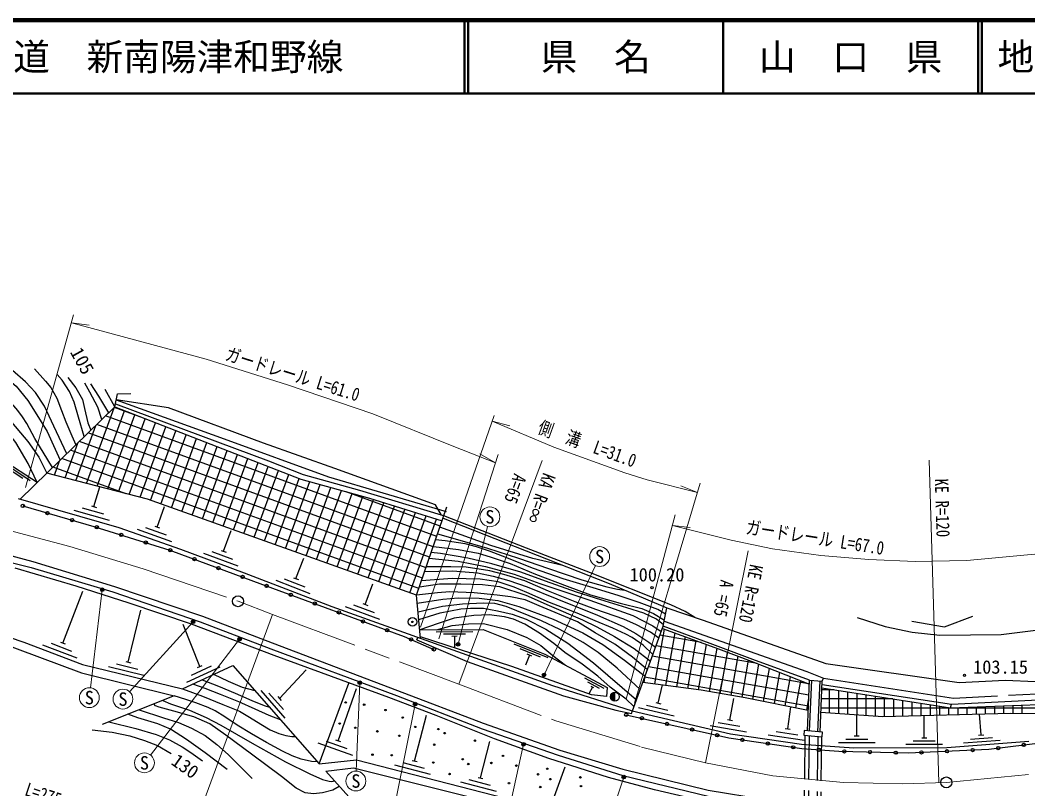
# Model space of a CAD drawing. Units: millimetres at full size, sheet at 1:1000; details may follow other scales. Extents: x 40000 to 680000, y 20000 to 380000.
# Drawn here: x 237182 to 374518, y 275239 to 380000 of the extents above; entities that cross this region are included whole.
import ezdxf
from ezdxf.enums import TextEntityAlignment as Align

# ---------------------------------------------------------------- set-up
doc = ezdxf.new("R2010")
doc.units = ezdxf.units.MM
doc.header["$LTSCALE"] = 1000
doc.linetypes.add('CHAIN', pattern=[18.5, 12, -1.5, 3.5, -1.5])
doc.linetypes.add('DASHED', pattern=[7.5, 6, -1.5])
for name, color, linetype, lineweight in [('M-BGD', 7, 'Continuous', 25), ('M-BMK', 2, 'CHAIN', 13), ('M-BMK-SRVR', 3, 'Continuous', 25), ('M-STR-HTXT', 7, 'Continuous', 13), ('M-STR-STRC', 7, 'Continuous', 25), ('M-TTL', 2, 'Continuous', 140), ('M-TTL-LINE', 7, 'Continuous', 50)]:
    doc.layers.add(name, color=color, linetype=linetype, lineweight=lineweight)
doc.layers.add('M-TTL-TXT', color=7, linetype='Continuous')
doc.styles.add('ＭＳ ゴシック', font='')
doc.styles.get('ＭＳ ゴシック').set_extended_font_data('MS Gothic')

msp = doc.modelspace()

# ---------------------------------------------------------------- hatches: boundary and pattern name
at = {"layer": 'M-BGD'}
msp.add_hatch(color=256, dxfattribs=at).paths.add_polyline_path([(318242, 288401, 0.41421), (317642, 287801, 0.41421), (318242, 287201)])
at = {"layer": 'M-STR-STRC'}
for points in [[(248600, 302496, -1), (248161, 302257, -0.41421), (248261, 302596, -0.41421)], [(260979, 298123, -1), (260540, 297884, -0.41421), (260640, 298223, -0.41421)], [(267310, 295757, -1), (266871, 295518, -0.41421), (266971, 295857, -0.41421)], [(297083, 295052, -1), (296644, 294813, -0.41421), (296744, 295152, -0.41421)], [(283691, 289821, -1), (283252, 289582, -0.41421), (283352, 289921, -0.41421)], [(308797, 290879, -1), (308358, 290640, -0.41421), (308458, 290979, -0.41421)], [(291223, 286908, -1), (290784, 286669, -0.41421), (290884, 287008, -0.41421)], [(306002, 281428, -1), (305563, 281189, -0.41421), (305663, 281528, -0.41421)], [(319674, 276963, -1), (319235, 276724, -0.41421), (319335, 277063, -0.41421)]]:
    msp.add_hatch(color=256, dxfattribs=at).paths.add_polyline_path(points)

# ---------------------------------------------------------------- linework, layer by layer
at = {"layer": 'M-BGD'}
for p, q in [((250080, 327280), (248788, 329644)), ((246221, 316858), (249978, 327181)), ((253484, 325961), (250020, 327222)), ((247680, 316481), (251421, 326761)), ((293959, 309633), (248827, 326060)), ((249139, 316105), (252820, 326218)), ((250598, 315728), (254219, 325676)), ((244762, 317235), (247505, 324773)), ((293470, 308215), (247634, 324898)), ((252057, 315351), (255618, 325134)), ((253517, 314974), (257017, 324592)), ((292982, 306796), (246441, 323736)), ((254961, 314558), (258416, 324050)), ((256374, 314054), (259815, 323508)), ((257787, 313551), (261214, 322966)), ((243303, 317612), (245032, 322364)), ((292006, 303959), (244055, 321412)), ((292494, 305378), (245248, 322574)), ((259200, 313047), (262613, 322423)), ((260613, 312543), (264012, 321881)), ((291518, 302541), (242861, 320250)), ((262026, 312039), (265411, 321339)), ((263439, 311536), (266810, 320797)), ((264852, 311032), (268209, 320255)), ((238548, 317238), (234360, 319969)), ((237547, 317533), (235034, 319172)), ((251636, 315460), (241668, 319088)), ((241843, 317988), (242559, 319956)), ((266265, 310528), (269607, 319713)), ((267678, 310024), (271006, 319171)), ((269090, 309521), (272405, 318628)), ((270503, 309017), (273804, 318086)), ((271916, 308513), (275203, 317544)), ((247244, 313697), (248021, 316393)), ((273329, 308009), (276644, 317116)), ((274742, 307506), (278092, 316710)), ((276155, 307002), (279541, 316305)), ((277568, 306498), (280990, 315899)), ((278981, 305994), (282438, 315494)), ((280394, 305491), (283887, 315088)), ((294447, 311052), (281594, 315730)), ((281807, 304987), (285330, 314667)), ((244510, 313237), (249314, 311852)), ((245637, 313536), (248520, 312706)), ((246908, 313794), (247581, 313601)), ((255866, 310907), (256866, 313736)), ((283220, 304483), (286764, 314220)), ((284633, 303979), (288197, 313773)), ((286045, 303476), (289631, 313326)), ((287458, 302972), (291064, 312879)), ((288871, 302468), (292498, 312432)), ((290284, 301964), (293932, 311986)), ((253109, 310609), (257823, 308943)), ((254252, 310841), (257080, 309842)), ((255536, 311024), (256196, 310790)), ((264915, 307622), (265956, 310436)), ((264587, 307743), (265244, 307501)), ((262154, 307364), (266844, 305629)), ((263300, 307580), (266114, 306539)), ((274775, 303889), (275849, 306691)), ((272011, 303663), (276680, 301874)), ((273160, 303866), (275961, 302792)), ((274448, 304015), (275102, 303764)), ((243012, 295109), (245712, 302166)), ((284225, 300361), (285241, 303184)), ((251913, 292503), (253635, 299599)), ((281467, 300078), (286172, 298385)), ((282611, 300304), (285434, 299288)), ((283896, 300479), (284555, 300242)), ((261654, 291921), (259398, 297652)), ((323695, 289533), (325011, 296999)), ((291265, 295525), (291390, 295871)), ((298881, 296640), (293881, 296611)), ((297882, 296334), (294882, 296317)), ((296734, 296027), (296034, 296023)), ((296384, 296025), (296393, 294525)), ((330043, 295173), (324365, 296174)), ((325183, 289334), (326443, 296479)), ((326671, 289136), (327874, 295960)), ((328159, 288937), (329306, 295441)), ((240248, 294881), (244918, 293095)), ((241396, 295084), (244198, 294012)), ((242685, 295234), (243339, 294984)), ((309155, 293105), (304506, 294947)), ((308115, 293195), (305325, 294300)), ((333442, 293050), (323846, 294742)), ((329647, 288739), (330737, 294921)), ((331127, 288497), (332169, 294402)), ((251573, 292586), (252253, 292420)), ((306609, 293468), (306057, 292074)), ((306935, 293339), (306284, 293597)), ((333145, 291580), (323327, 293311)), ((332606, 288242), (333532, 293496)), ((337616, 292314), (333442, 293050)), ((333532, 293496), (333596, 293860)), ((334084, 287987), (335023, 293315)), ((335562, 287731), (336450, 292770)), ((249201, 291927), (254059, 290747)), ((250314, 292274), (253229, 291566)), ((259894, 289778), (264427, 291888)), ((260547, 290744), (263267, 292010)), ((261337, 291774), (261971, 292069)), ((272515, 287563), (276178, 291481)), ((332848, 290109), (322809, 291879)), ((344601, 289560), (333145, 291580)), ((337035, 287448), (337875, 292212)), ((338506, 287152), (339299, 291651)), ((316790, 288915), (314148, 290336)), ((316120, 288935), (314534, 289787)), ((322206, 289731), (322373, 290678)), ((332551, 288638), (322290, 290448)), ((344688, 288021), (332848, 290109)), ((339977, 286855), (340723, 291089)), ((341448, 286559), (342148, 290527)), ((342919, 286263), (343572, 289966)), ((344476, 283130), (344776, 290072)), ((344775, 283103), (345076, 290059)), ((344776, 290072), (346502, 289929)), ((345902, 283000), (346202, 289942)), ((346201, 282973), (346502, 289929)), ((346502, 289929), (346687, 290333)), ((269963, 288650), (273262, 284893)), ((277942, 278654), (281987, 289663)), ((280506, 281787), (283044, 288931)), ((315185, 289097), (314703, 288200)), ((315370, 288997), (315000, 289196)), ((324142, 286907), (324723, 289396)), ((344622, 286510), (332551, 288638)), ((348088, 288750), (346451, 288750)), ((347500, 285607), (347500, 288841)), ((348750, 285517), (348750, 288647)), ((350000, 285427), (350000, 288453)), ((258151, 287896), (248381, 284024)), ((271074, 288294), (273054, 286040)), ((272284, 287826), (272746, 287300)), ((318242, 287201), (318242, 288401)), ((333917, 284620), (334460, 287571)), ((344390, 285967), (344667, 287538)), ((356134, 287500), (346397, 287500)), ((351250, 285337), (351250, 288259)), ((352500, 285247), (352500, 288065)), ((353750, 285157), (353750, 287870)), ((355000, 285091), (355000, 287676)), ((356250, 285123), (356250, 287482)), ((357500, 285155), (357500, 287288)), ((358750, 285187), (358750, 287094)), ((321434, 286307), (326303, 285170)), ((322544, 286664), (325466, 285981)), ((323801, 286987), (324482, 286827)), ((341793, 283430), (342229, 286398)), ((362081, 286250), (346343, 286250)), ((360000, 285219), (360000, 286899)), ((361250, 285251), (361250, 286705)), ((376105, 286250), (362081, 286250)), ((362500, 285283), (362500, 286511)), ((363750, 285315), (363750, 286317)), ((363980, 286281), (364102, 286791)), ((365000, 285348), (365000, 286320)), ((366250, 285380), (366250, 286368)), ((367500, 285412), (367500, 286416)), ((368750, 285444), (368750, 286463)), ((370000, 285476), (370000, 286511)), ((371250, 285508), (371250, 286559)), ((372500, 285528), (372500, 286606)), ((373750, 285514), (373750, 286654)), ((290938, 279034), (292549, 285286)), ((332333, 284302), (335284, 283759)), ((333573, 284684), (334261, 284557)), ((351194, 282454), (351194, 285341)), ((360397, 282213), (360397, 285229)), ((368161, 282587), (367940, 285423)), ((331241, 283892), (336159, 282988)), ((340221, 283054), (343190, 282618)), ((341446, 283481), (342139, 283379)), ((278891, 281724), (281718, 280720)), ((280176, 281905), (280836, 281670)), ((299921, 276719), (301202, 281689)), ((339145, 282606), (344092, 281879)), ((348694, 281554), (353694, 281554)), ((349694, 282004), (352694, 282004)), ((350844, 282454), (351544, 282454)), ((358897, 281763), (361897, 281763)), ((360047, 282213), (360747, 282213)), ((365739, 281496), (370723, 281884)), ((366701, 282022), (369691, 282255)), ((367812, 282560), (368510, 282614)), ((277748, 281494), (282460, 279819)), ((357897, 281313), (362897, 281313)), ((289336, 278827), (292241, 278079)), ((290599, 279121), (291277, 278947)), ((288218, 278496), (293060, 277248)), ((309652, 273220), (311438, 278217)), ((297201, 276181), (302042, 274933)), ((298319, 276512), (301224, 275763)), ((299582, 276806), (300260, 276631))]:
    msp.add_line(p, q, dxfattribs=at)
at = {"layer": 'M-BGD', "linetype": 'DASHED'}
for p, q in [((364398, 287614), (375804, 288194)), ((344135, 282546), (343977, 269503)), ((344703, 282494), (344540, 269043)), ((345883, 282387), (345719, 268867)), ((346387, 282341), (346221, 268620))]:
    msp.add_line(p, q, dxfattribs=at)
at = {"layer": 'M-BGD'}
for points in [[(239500, 316976), (234723, 320091), (231835, 320973), (219879, 330487), (209920, 337587)], [(239500, 316976), (238287, 319582), (236578, 322452), (235065, 324425), (232953, 326665), (230526, 328546), (228091, 330199), (225404, 331447), (218048, 334415), (213040, 336212), (210448, 337210)], [(216277, 336989), (224240, 332997), (229273, 330545), (231336, 329477), (233279, 327999), (235521, 325795), (238235, 322585), (239743, 320440), (240813, 318255)], [(241609, 319030), (239195, 322968), (238073, 325024), (237490, 325943), (236860, 326794), (235449, 328419), (233642, 329683), (231842, 330770), (229674, 331914), (220848, 336366)], [(227790, 335019), (235144, 331370), (236638, 330136), (238242, 328169), (239676, 325858), (240872, 323947), (241938, 321554), (242631, 320026)], [(243543, 320914), (241786, 324680), (240479, 327413), (239256, 329234), (237907, 330724), (236123, 332252), (234512, 333400)], [(239129, 332460), (240642, 330804), (241361, 329936), (242184, 328462), (242825, 326816), (243389, 325276), (244207, 323335), (244777, 322115)], [(245929, 323237), (245123, 325883), (244564, 327953), (243924, 329397), (242902, 330945), (242212, 331720)], [(243700, 331307), (244785, 329908), (245684, 328286), (245964, 327062), (246395, 325106), (246825, 324110)], [(248313, 325559), (247765, 327261), (246662, 329298), (246018, 330512)], [(249252, 326474), (247917, 328763), (246824, 330423)], [(237186, 314723), (250080, 327280), (250469, 329079), (252267, 329135)], [(250289, 328245), (265003, 322932), (279200, 317761), (286593, 315584), (295231, 313021)], [(294602, 312553), (293805, 313937), (280079, 318904), (270351, 322370), (257392, 327169), (250289, 328245)], [(250080, 327280), (275438, 317453), (284791, 314835), (294687, 311750)], [(250171, 327701), (271045, 319957), (275750, 318101), (283431, 315963), (294540, 312570), (294931, 312459)], [(291206, 301636), (254522, 314715), (240813, 318255)], [(236899, 314805), (250625, 310850), (259019, 307884), (267715, 304667), (279659, 300090), (295501, 294392), (309718, 289323), (320591, 285888), (333984, 282758), (343651, 281337), (350812, 280848), (363476, 280868), (374651, 281739)], [(237528, 313794), (247220, 311011), (257563, 307789), (270231, 303101), (289528, 295994), (293574, 294247)], [(291755, 295739), (291206, 301636), (295342, 313655)], [(294813, 312117), (317450, 303208), (325322, 299900), (330249, 298206), (347007, 292305), (365176, 289750), (371432, 290059), (375547, 289856)], [(329135, 298589), (327822, 299396), (325865, 300317), (314905, 304699), (306180, 308021), (294931, 312459)], [(311124, 305697), (307066, 306654), (301325, 308408), (295534, 310502), (294393, 310895)], [(325144, 299030), (324094, 299672), (321566, 300629), (318706, 301610), (315287, 302652), (311192, 303874), (307146, 305249), (302909, 306937), (301161, 307640), (299380, 308241), (297827, 308626), (295124, 309048), (293794, 309155)], [(294077, 309977), (297105, 309110), (300867, 308044), (305119, 306678), (309203, 305282), (313720, 303728), (317123, 302757), (318584, 302443), (319592, 302308)], [(231782, 308118), (238919, 306214), (250033, 302811), (262024, 298773), (271532, 295143), (288628, 288648), (300293, 284194), (310743, 280501), (319330, 277904), (330967, 275068), (338731, 273785), (344757, 268867)], [(293495, 308288), (296925, 307871), (299601, 307342), (301221, 306857), (303955, 305942), (307419, 304484), (311731, 302845), (314891, 301683), (318944, 300545), (321898, 299810), (323503, 299149), (324981, 298235)], [(351238, 298588), (355077, 297375), (358759, 296612), (362525, 296183), (370894, 296276), (386446, 298219), (394906, 299449), (410741, 303048), (426509, 308738)], [(231574, 307191), (238687, 305411), (249818, 302097), (261703, 298020), (271335, 294334), (288455, 287971), (300135, 283425), (310526, 279826), (319322, 277055), (330930, 274241), (338393, 272936), (345166, 267671)], [(292934, 306657), (296891, 306250), (300624, 305560), (304520, 304486), (307995, 303242), (314809, 300950), (320677, 298866), (323419, 297472), (324552, 296688)], [(324850, 297597), (323921, 298354), (322172, 299197), (319875, 299931), (316337, 300999), (312983, 302023), (308798, 303542), (305418, 304764), (301471, 305926), (298201, 306686), (294451, 307333), (293211, 307461)], [(339667, 271946), (331062, 273361), (323654, 275108), (317382, 276768), (309230, 279394), (301825, 282041), (293884, 285238), (287410, 287671), (271816, 293400), (260532, 297682), (252049, 300567), (244799, 302884), (236486, 305304)], [(292318, 304865), (296164, 304939), (299512, 304685), (301660, 304205), (303786, 303640), (306268, 302754), (310344, 301143), (315856, 298915), (319380, 297385), (321097, 296398), (322859, 295231), (323777, 294552)], [(324218, 295768), (323100, 296576), (321201, 297593), (319475, 298367), (315623, 299692), (312837, 300737), (309183, 302182), (305959, 303609), (303124, 304470), (301205, 304939), (297987, 305470), (295884, 305491), (292542, 305517)], [(81365, 263349), (87389, 265713), (95429, 270007), (105435, 276067), (117932, 283822), (131854, 290597), (144087, 290003), (147694, 292836), (154865, 297099), (172295, 302372), (182960, 303958), (193174, 304743), (210289, 303686), (229759, 297919), (237676, 295223), (245659, 292169), (259325, 288852), (266184, 292045), (277942, 278654), (283035, 279212), (303322, 273983), (322652, 265669), (332533, 263389)], [(147872, 291761), (154631, 295970), (172715, 301369), (183051, 302994), (193803, 303634), (209727, 302617), (230996, 296468), (245543, 291070), (258151, 287896)], [(323413, 293546), (322072, 294814), (320614, 295849), (319729, 296322), (317957, 297133), (315553, 298152), (313112, 299166), (309337, 300645), (306215, 302010), (304507, 302743), (302324, 303440), (299887, 303816), (296074, 303922), (291880, 303593)], [(291599, 302777), (294351, 303162), (297229, 303157), (300197, 303082), (302499, 302800), (306107, 301620), (309278, 300215), (313812, 298274), (315781, 297328), (318202, 295982), (320882, 294385), (323084, 292638)], [(322661, 291471), (320635, 293201), (318244, 294976), (315551, 296490), (313123, 297985), (307904, 300197), (306016, 300981), (304017, 301423), (302214, 301645), (299039, 301936), (295736, 302079), (294041, 301948), (291206, 301636)], [(291307, 300554), (294767, 301094), (296890, 301271), (299756, 301228), (302278, 300928), (305150, 300112), (309821, 298379), (313869, 296521), (316611, 294891), (319532, 292763), (322240, 290706)], [(321679, 288764), (318548, 291688), (315944, 293813), (313891, 295186), (310736, 296939), (308250, 298135), (304857, 299513), (303427, 300079), (301873, 300487), (300333, 300530), (297482, 300407), (294764, 300072), (291421, 299332)], [(291515, 298319), (294434, 299234), (297249, 299751), (298569, 299877), (300308, 299861), (302227, 299513), (304243, 299036), (306147, 298354), (308835, 297000), (311845, 295103), (315339, 292408), (321181, 287387)], [(320632, 285875), (324809, 297399), (325322, 299900)], [(320839, 286446), (319761, 287471), (317611, 289097), (315922, 290583), (313798, 292238), (311420, 293807), (309897, 295045), (307942, 296454), (305983, 297683), (304424, 298367), (303212, 298704), (301119, 298934), (299020, 298864), (296333, 298489), (294139, 297782), (291647, 296898)], [(324947, 298074), (344401, 291249), (346687, 290333), (364398, 287614)], [(358715, 298082), (363164, 297322), (367021, 298775)], [(291647, 296898), (300270, 296948), (308683, 293615), (317199, 289036), (317107, 287807), (315071, 288070), (304194, 291891), (291734, 295968)], [(293922, 296911), (296044, 297504), (298290, 297719), (300325, 297783), (303568, 296970), (306220, 295864), (308141, 294788), (309798, 293406), (311496, 292102)], [(324704, 297110), (332358, 294333), (336810, 292633), (344752, 289500)], [(344776, 290072), (337035, 292886), (331230, 295068), (324809, 297399)], [(291265, 295525), (298110, 292592), (311244, 287924), (318344, 285969), (320516, 285508), (320632, 285875)], [(262002, 290098), (264195, 289253), (266492, 288288), (268738, 287295), (270427, 286615), (271162, 286375)], [(269192, 288619), (267469, 289045), (265599, 289882), (263566, 290826)], [(259325, 288852), (262043, 287879), (264792, 286748), (267084, 285824), (268442, 285017), (269979, 284073), (271271, 283260), (272447, 282773), (273400, 282500), (274188, 282375), (274687, 282360)], [(272682, 284644), (271140, 285226), (269200, 286098), (266992, 287110), (264502, 288077), (262389, 288894), (260723, 289502)], [(344597, 285925), (336007, 287655), (329984, 288694), (322038, 289754)], [(346462, 289003), (363980, 286281), (376029, 286741)], [(346482, 289462), (364102, 286791), (375931, 287374)], [(256615, 287287), (257677, 286843), (260245, 285957), (262511, 284982), (264542, 283917), (268805, 281467), (273346, 278937), (276675, 277268), (278401, 276521), (279296, 276285), (279666, 276258), (279845, 276271), (279983, 276345)], [(277706, 278923), (276886, 278953), (275486, 279277), (274257, 279735), (272936, 280373), (270736, 281551), (268717, 282757), (266747, 283928), (265077, 285074), (263769, 285851), (262802, 286311), (261147, 286947), (259782, 287401), (258151, 287896)], [(253407, 286016), (256720, 284939), (258756, 284284), (260529, 283493), (262381, 282498), (264002, 281280), (265550, 279911), (268784, 276655)], [(280677, 275571), (279816, 275073), (278377, 274693), (277139, 274559), (276043, 274678), (274790, 275348), (272784, 276913), (268717, 279964), (265218, 282561), (263034, 284085), (260841, 285043), (258113, 285846), (256137, 286376), (255642, 286541), (255394, 286803)], [(346319, 285692), (354754, 285084), (372165, 285532), (376223, 285486)], [(249282, 284381), (252969, 283480), (255719, 282659), (257523, 281928), (259244, 280946), (260462, 280211), (262051, 279047)], [(265404, 277887), (262390, 280156), (259835, 281968), (257685, 283386), (255952, 284114), (253235, 284938), (251846, 285397)], [(319791, 285334), (333775, 282179), (343697, 280727), (348775, 280353), (358222, 280127), (369210, 280628), (384377, 282516)], [(247004, 283269), (249732, 282981), (252121, 282482), (254131, 281849), (255909, 281142), (257748, 280066)], [(285143, 270587), (278831, 277631), (282614, 278082), (298620, 274092), (305648, 271800), (315521, 267646), (322372, 264508), (332816, 262299), (327983, 257104)]]:
    msp.add_lwpolyline(points, dxfattribs=at)
msp.add_lwpolyline([(343983, 282560), (346471, 282333), (346527, 282943), (344039, 283170)], close=True, dxfattribs=at)
for centre, radius in [((237528, 313794), 225), ((240892, 312828), 225), ((244256, 311862), 225), ((247618, 310887), 225), ((250959, 309846), 225), ((254301, 308805), 225), ((257641, 307760), 225), ((260924, 306545), 225), ((264206, 305331), 225), ((267488, 304116), 225), ((270771, 302902), 225), ((323297, 302665), 150), ((274056, 301692), 225), ((277340, 300483), 225), ((280624, 299273), 225), ((283909, 298064), 225), ((290651, 297997), 600), ((290651, 297997), 100), ((287193, 296854), 225), ((290457, 295593), 225), ((293574, 294247), 225), ((365886, 290700), 150), ((281551, 287018), 100), ((318242, 287801), 600), ((284065, 286708), 100), ((286972, 285965), 100), ((289329, 284953), 100), ((319791, 285334), 225), ((321925, 284852), 225), ((325340, 284082), 225), ((280729, 284137), 100), ((282851, 283567), 100), ((285867, 283077), 100), ((291026, 283678), 100), ((294182, 283386), 100), ((295048, 282829), 100), ((328754, 283312), 225), ((288868, 282470), 100), ((299157, 281812), 100), ((332168, 282542), 225), ((335608, 281911), 225), ((339071, 281404), 225), ((293617, 281254), 100), ((342534, 280898), 225), ((346016, 280556), 225), ((349508, 280335), 225), ((353007, 280252), 225), ((356506, 280168), 225), ((360004, 280208), 225), ((363500, 280368), 225), ((366996, 280527), 225), ((370484, 280787), 225), ((373957, 281219), 225), ((285204, 279895), 100), ((287819, 279821), 100), ((293489, 278819), 100), ((297508, 279280), 100), ((301401, 278764), 100), ((302996, 279730), 100), ((298261, 278623), 100), ((304810, 278399), 100), ((309023, 277978), 100), ((295700, 277257), 100), ((303809, 276012), 100), ((307776, 277218), 100), ((309442, 276557), 100), ((313535, 276804), 100), ((308074, 275487), 100), ((313614, 275611), 100)]:
    msp.add_circle(centre, radius, dxfattribs=at)
at = {"layer": 'M-BMK'}
msp.add_lwpolyline([(233253, 311096), (243975, 308252), (253946, 305218), (266879, 300806), (271568, 299018), (296958, 289504), (310192, 284491), (321868, 280936), (330564, 278799), (339782, 277005), (349401, 276104), (357476, 275933), (363416, 276114), (374593, 277201)], dxfattribs=at)
at = {"layer": 'M-BMK-SRVR'}
for centre in [(266879, 300806), (363416, 276114)]:
    msp.add_circle(centre, 750, dxfattribs=at)
at = {"layer": 'M-STR-HTXT'}
for p, q in [((237930, 316299), (244472, 339860)), ((244158, 338729), (246594, 338426)), ((291722, 297284), (301792, 326107)), ((301531, 325361), (303902, 324725)), ((294243, 295663), (302338, 320792)), ((301974, 319662), (299839, 320874)), ((362389, 276083), (361059, 320054)), ((296958, 289504), (308326, 319980)), ((329859, 316880), (320896, 286923)), ((329482, 315620), (327208, 316543)), ((319761, 287471), (326459, 312572)), ((296864, 294933), (300875, 311003)), ((326072, 311121), (328513, 310861)), ((330564, 278799), (336395, 307674)), ((308578, 290760), (315584, 305673)), ((248380, 302377), (246773, 289009)), ((259665, 266627), (271568, 299018)), ((260759, 298003), (252100, 288468)), ((267091, 295638), (254944, 279850)), ((283471, 289701), (282990, 277655)), ((291004, 286789), (288458, 274138)), ((305782, 281309), (303348, 270201)), ((319455, 276843), (315822, 266047))]:
    msp.add_line(p, q, dxfattribs=at)
for points in [[(244158, 338729), (262549, 333776), (273614, 330280), (285244, 326345), (296285, 321912), (301974, 319662)], [(301531, 325361), (309918, 321799), (319570, 318310), (322622, 317342), (329482, 315620)], [(326072, 311121), (334100, 309108), (339738, 307966), (346284, 307027), (352824, 306474), (359155, 306224), (366192, 306357), (379853, 307616)]]:
    msp.add_lwpolyline(points, dxfattribs=at)
for centre in [(301202, 312313), (316158, 306895), (246612, 287669), (251192, 287468), (254121, 278781), (282937, 276307)]:
    msp.add_circle(centre, 1350, dxfattribs=at)
at = {"layer": 'M-STR-STRC'}
for centre in [(248380, 302377), (260759, 298003), (267091, 295638), (296864, 294933), (283471, 289701), (308578, 290760), (291004, 286789), (305782, 281309), (319455, 276843)]:
    msp.add_circle(centre, 250, dxfattribs=at)
at = {"layer": 'M-TTL'}
msp.add_line((680000, 380000), (40000, 380000), dxfattribs=at)
at = {"layer": 'M-TTL-LINE'}
for p, q in [((297750, 380000), (297750, 370000)), ((298250, 380000), (298250, 370000)), ((333000, 380000), (333000, 370000)), ((367750, 380000), (367750, 370000)), ((368250, 380000), (368250, 370000)), ((40000, 370000), (680000, 370000))]:
    msp.add_line(p, q, dxfattribs=at)

# ---------------------------------------------------------------- texts
at = {"layer": 'M-BGD', "style": 'ＭＳ ゴシック'}
for s, rotation, p in [('105', 299.015, (244360, 332861)), ('130', 324.698, (258837, 277131))]:
    msp.add_text(s, height=1833, rotation=rotation, dxfattribs=at).set_placement(p, align=Align.BOTTOM_CENTER)
for s, p in [('100.20', (323972, 302957)), ('103.15', (370794, 290382))]:
    msp.add_text(s, height=1833, dxfattribs=at).set_placement(p, align=Align.BOTTOM_CENTER)
at = {"layer": 'M-STR-HTXT', "style": 'ＭＳ ゴシック', "width": 0.8}
for s, rotation, p in [('ガードレール L=61.0', 342.466, (273892, 330349)), ('側\u3000溝\u3000L=31.0', 340.124, (313981, 320882)), ('A=65', 249.544, (303299, 316644)), ('KA R=∞', 249.544, (306757, 315349)), ('KE R=120', 271.732, (361407, 313486)), ('ガードレール L=67.0', 351.119, (345298, 308036)), ('KE R=120', 258.583, (335351, 302135)), ('A =65', 258.583, (331637, 301466)), ('L=275.0', 341.727, (240834, 272782))]:
    msp.add_text(s, height=1833, rotation=rotation, dxfattribs=at).set_placement(p, align=Align.BOTTOM_CENTER)
at = {"layer": 'M-STR-HTXT', "style": 'ＭＳ ゴシック'}
for p in [(301202, 312313), (316158, 306895), (246612, 287669), (251192, 287468), (254121, 278781), (282937, 276307)]:
    msp.add_text('S', height=1833, dxfattribs=at).set_placement(p, align=Align.MIDDLE_CENTER)
at = {"layer": 'M-TTL-TXT', "style": 'ＭＳ ゴシック'}
for s, p in [('主要地方道\u3000新南陽津和野線', (216234, 375000)), ('地 名', (370380, 375000))]:
    msp.add_text(s, height=3666, dxfattribs=at).set_placement(p, align=Align.MIDDLE_LEFT)
for s, p in [('県\u3000名', (315625, 375000)), ('山\u3000口\u3000県', (350375, 375000))]:
    msp.add_text(s, height=3666, dxfattribs=at).set_placement(p, align=Align.MIDDLE_CENTER)

doc.saveas('drawing.dxf')
